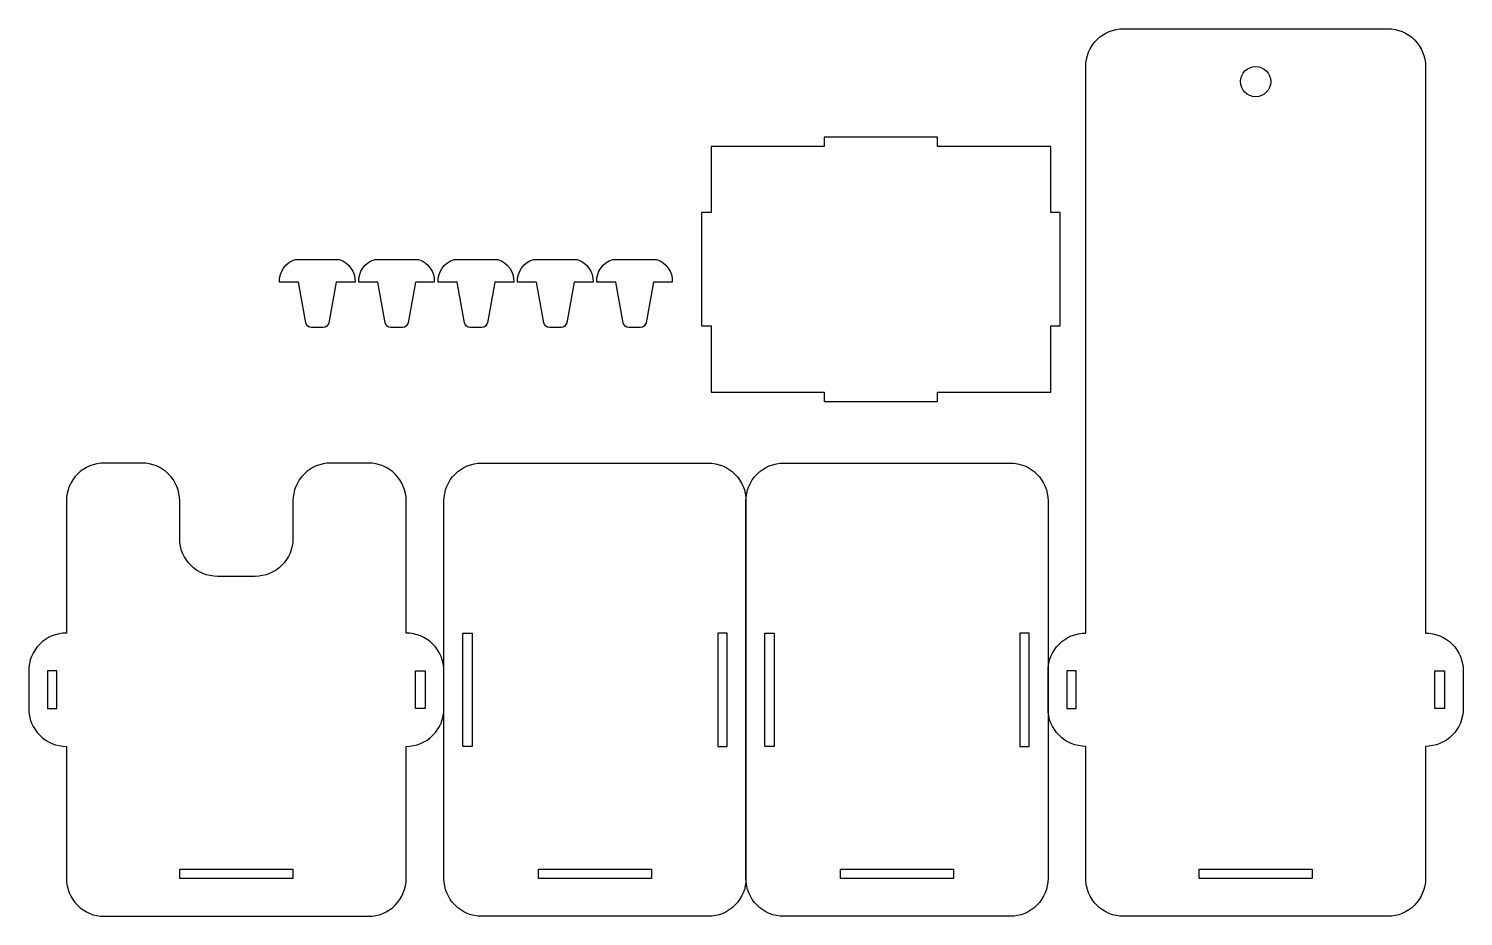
# Model space of a CAD drawing. Header units: millimetres. Extents: x 4027 to 4407, y 1859 to 2094.
import ezdxf

# ---------------------------------------------------------------- set-up
doc = ezdxf.new("R2010")
doc.units = ezdxf.units.MM

msp = doc.modelspace()

# ---------------------------------------------------------------- linework, layer by layer
for points in [[(4306.96, 1903.54), (4306.96, 1903.54, -0.414214), (4296.96, 1913.54), (4296.96, 1923.54, -0.414214), (4306.96, 1933.54), (4306.96, 1933.54), (4306.96, 2083.54, -0.414214), (4316.96, 2093.54), (4386.96, 2093.54, -0.414214), (4396.96, 2083.54), (4396.96, 1933.54), (4396.96, 1933.54, -0.414214), (4406.96, 1923.54), (4406.96, 1913.54, -0.414214), (4396.96, 1903.54), (4396.96, 1903.54), (4396.96, 1868.54, -0.414214), (4386.96, 1858.54), (4316.96, 1858.54, -0.414214), (4306.96, 1868.54)], [(4108.4, 2026.45), (4106.43, 2015.68, -0.362044), (4104.95, 2014.45), (4101.85, 2014.45, -0.362044), (4100.38, 2015.68), (4098.4, 2026.45), (4093.4, 2026.45, -0.346652), (4097.61, 2032.45), (4109.19, 2032.45, -0.346652), (4113.4, 2026.45)], [(4129.41, 2026.45), (4127.44, 2015.68, -0.362044), (4125.96, 2014.45), (4122.86, 2014.45, -0.362044), (4121.39, 2015.68), (4119.41, 2026.45), (4114.41, 2026.45, -0.346652), (4118.62, 2032.45), (4130.21, 2032.45, -0.346652), (4134.41, 2026.45)], [(4150.43, 2026.45), (4148.45, 2015.68, -0.362044), (4146.98, 2014.45), (4143.88, 2014.45, -0.362044), (4142.4, 2015.68), (4140.43, 2026.45), (4135.43, 2026.45, -0.346652), (4139.64, 2032.45), (4151.22, 2032.45, -0.346652), (4155.43, 2026.45)], [(4171.44, 2026.45), (4169.47, 2015.68, -0.362044), (4167.99, 2014.45), (4164.89, 2014.45, -0.362044), (4163.42, 2015.68), (4161.44, 2026.45), (4156.44, 2026.45, -0.346652), (4160.65, 2032.45), (4172.23, 2032.45, -0.346652), (4176.44, 2026.45)], [(4192.45, 2026.45), (4190.48, 2015.68, -0.362044), (4189, 2014.45), (4185.9, 2014.45, -0.362044), (4184.43, 2015.68), (4182.45, 2026.45), (4177.45, 2026.45, -0.346652), (4181.66, 2032.45), (4193.25, 2032.45, -0.346652), (4197.45, 2026.45)], [(4036.96, 1933.54), (4036.96, 1933.54, 0.414214), (4026.96, 1923.54), (4026.96, 1913.54, 0.414214), (4036.96, 1903.54), (4036.96, 1903.54), (4036.96, 1868.54, 0.414214), (4046.96, 1858.54), (4116.96, 1858.54, 0.414214), (4126.96, 1868.54), (4126.96, 1903.54), (4126.96, 1903.54, 0.414214), (4136.96, 1913.54), (4136.96, 1923.54, 0.414214), (4126.96, 1933.54), (4126.96, 1933.54), (4126.96, 1968.54, 0.414214), (4116.96, 1978.54), (4106.96, 1978.54, 0.414214), (4096.96, 1968.54), (4096.96, 1958.54, -0.414214), (4086.96, 1948.54), (4076.96, 1948.54, -0.414214), (4066.96, 1958.54), (4066.96, 1968.54, 0.414214), (4056.96, 1978.54), (4046.96, 1978.54, 0.414214), (4036.96, 1968.54)], [(4146.96, 1978.54), (4206.96, 1978.54, -0.414214), (4216.96, 1968.54), (4216.96, 1868.54, -0.414214), (4206.96, 1858.54), (4146.96, 1858.54, -0.414214), (4136.96, 1868.54), (4136.96, 1968.54, -0.414214)], [(4226.96, 1978.54), (4286.96, 1978.54, -0.414214), (4296.96, 1968.54), (4296.96, 1868.54, -0.414214), (4286.96, 1858.54), (4226.96, 1858.54, -0.414214), (4216.96, 1868.54), (4216.96, 1968.54, -0.414214)]]:
    msp.add_lwpolyline(points, format="xyb", close=True)
for points in [[(4297.71, 2044.84), (4297.71, 2062.34), (4267.71, 2062.34), (4267.71, 2064.84), (4237.71, 2064.84), (4237.71, 2062.34), (4207.71, 2062.34), (4207.71, 2044.84), (4205.21, 2044.84), (4205.21, 2014.84), (4207.71, 2014.84), (4207.71, 1997.34), (4237.71, 1997.34), (4237.71, 1994.84), (4267.71, 1994.84), (4267.71, 1997.34), (4297.71, 1997.34), (4297.71, 2014.84), (4300.21, 2014.84), (4300.21, 2044.84)], [(4141.96, 1933.54), (4144.46, 1933.54), (4144.46, 1903.54), (4141.96, 1903.54)], [(4211.96, 1933.54), (4209.46, 1933.54), (4209.46, 1903.54), (4211.96, 1903.54)], [(4221.96, 1933.54), (4224.46, 1933.54), (4224.46, 1903.54), (4221.96, 1903.54)], [(4291.96, 1933.54), (4289.46, 1933.54), (4289.46, 1903.54), (4291.96, 1903.54)], [(4034.46, 1923.54), (4031.96, 1923.54), (4031.96, 1913.54), (4034.46, 1913.54)], [(4129.46, 1923.54), (4131.96, 1923.54), (4131.96, 1913.54), (4129.46, 1913.54)], [(4304.46, 1923.54), (4301.96, 1923.54), (4301.96, 1913.54), (4304.46, 1913.54)], [(4399.46, 1923.54), (4401.96, 1923.54), (4401.96, 1913.54), (4399.46, 1913.54)], [(4096.96, 1871.04), (4096.96, 1868.54), (4066.96, 1868.54), (4066.96, 1871.04)], [(4191.96, 1871.04), (4191.96, 1868.54), (4161.96, 1868.54), (4161.96, 1871.04)], [(4271.96, 1871.04), (4271.96, 1868.54), (4241.96, 1868.54), (4241.96, 1871.04)], [(4366.96, 1871.04), (4366.96, 1868.54), (4336.96, 1868.54), (4336.96, 1871.04)]]:
    msp.add_lwpolyline(points, close=True)
msp.add_circle((4351.96, 2079.54), 4)

doc.saveas('drawing.dxf')
